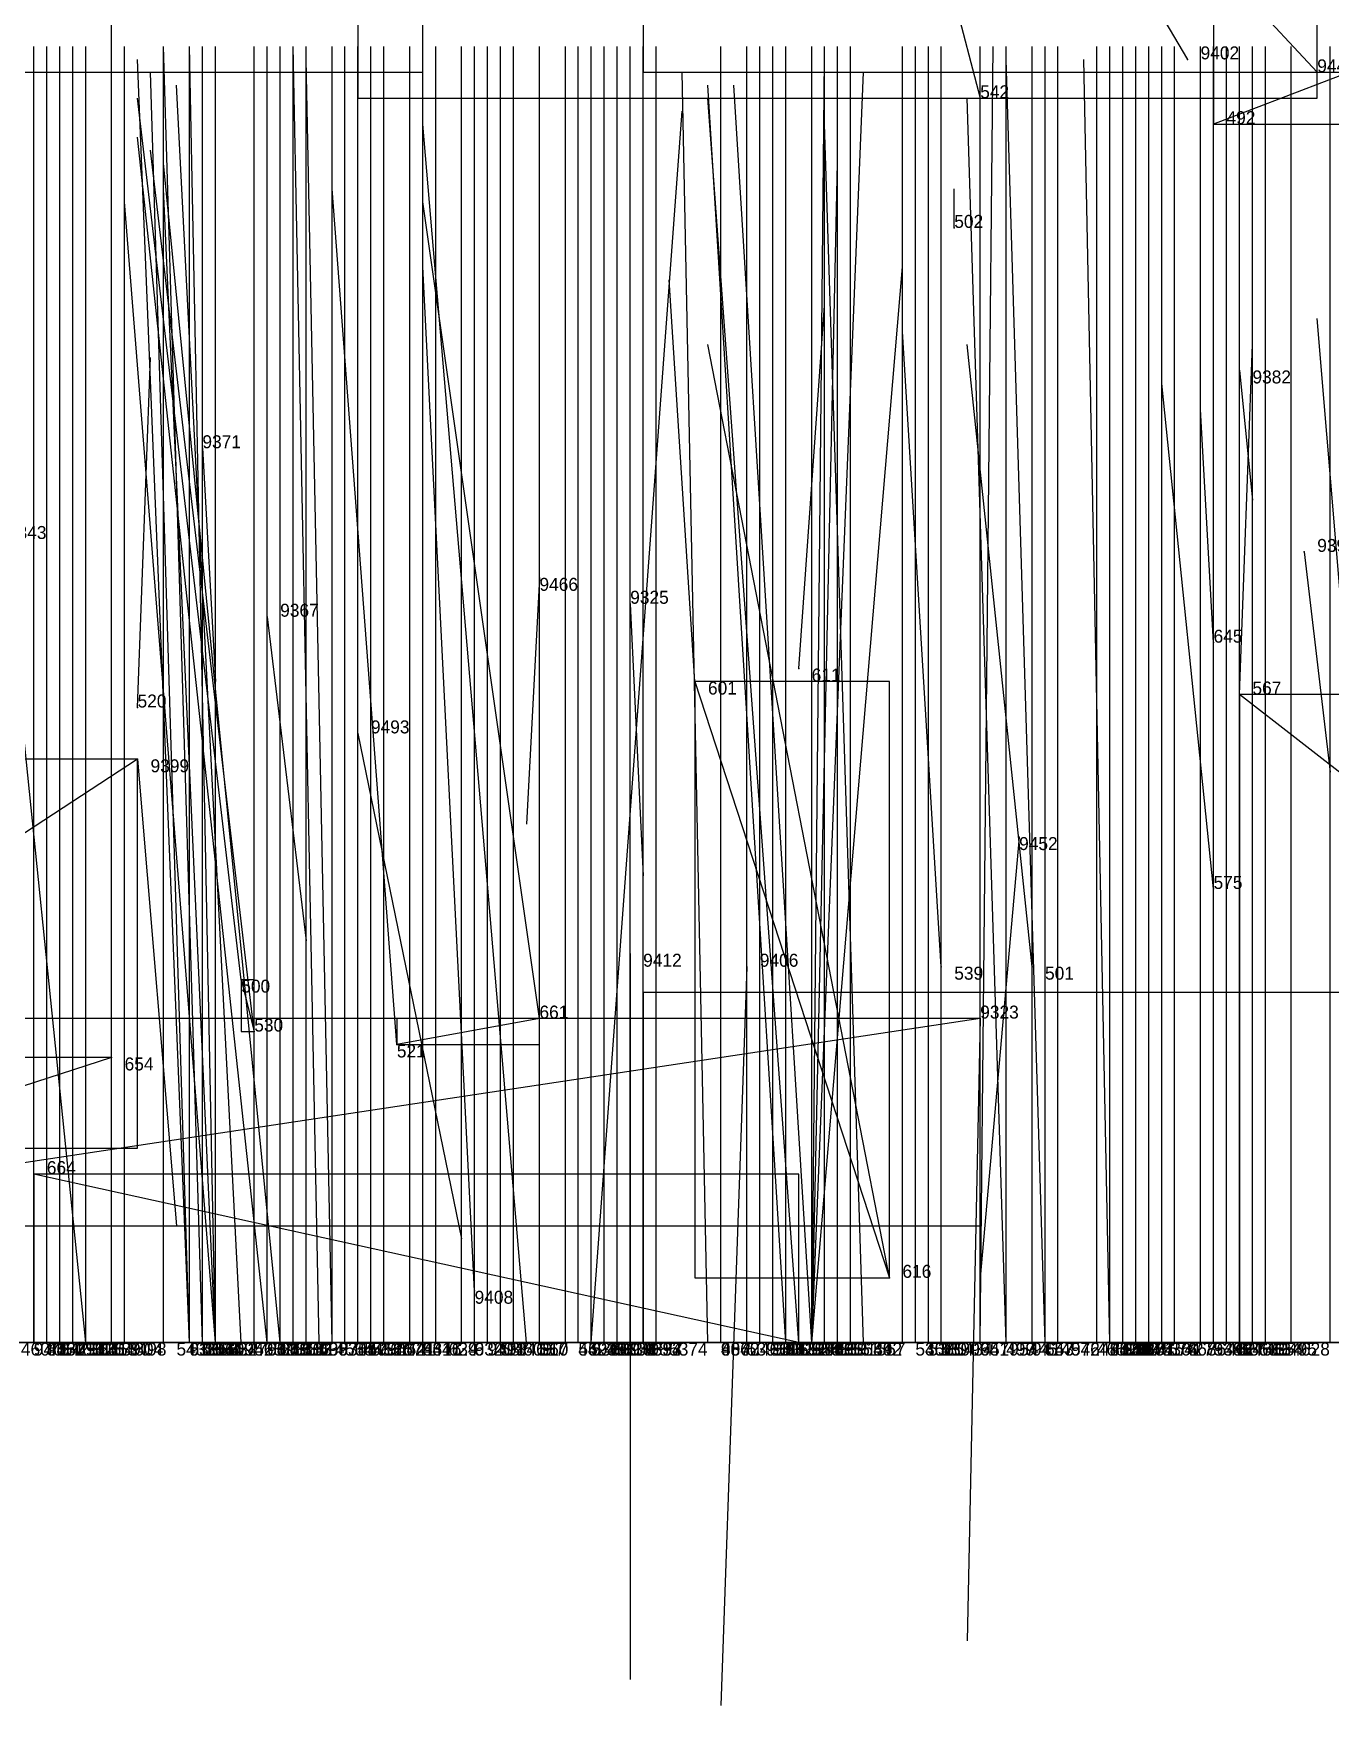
# Model space of a CAD drawing. Extents: x -0.07 to 1.1, y -0.07 to 1.1.
# Drawn here: x 0.595 to 0.695, y -0.028 to 0.101 of the extents above; entities that cross this region are included whole.
import ezdxf

# ---------------------------------------------------------------- set-up
doc = ezdxf.new("R2010")
doc.units = 0
for name, color, linetype in [('Clients', 3, 'CONTINUOUS'), ('Facilities', 3, 'CONTINUOUS'), ('Facilities_lines', 3, 'CONTINUOUS'), ('Min_max_boxes', 1, 'CONTINUOUS'), ('Normals', 1, 'CONTINUOUS'), ('Source_points', 5, 'CONTINUOUS'), ('Text', 3, 'CONTINUOUS')]:
    doc.layers.add(name, color=color, linetype=linetype)

msp = doc.modelspace()

# ---------------------------------------------------------------- linework, layer by layer
at = {"layer": 'Clients', "color": 5}
for p in [(0.684, 0.099, 1), (0.694, 0.098, 1), (0.668, 0.096), (0.686, 0.094), (0.688, 0.05), (0.612, 0.024), (0.623, 0.023), (0.595, 0.013), (0.661, 0.005), (0.595, 0, 0.875), (0.596, 0, 0.315), (0.596, 0, 0.67), (0.597, 0, 0.283), (0.597, 0, 0.55), (0.598, 0, 0.876), (0.599, 0, 0.691), (0.599, 0, 0.825), (0.601, 0, 0.704), (0.602, 0, 0.126), (0.602, 0, 0.456), (0.605, 0, 0.591), (0.607, 0, 0.517), (0.608, 0, 0.331), (0.608, 0, 0.512), (0.609, 0, 0.344), (0.612, 0, 0.162), (0.612, 0, 0.47), (0.612, 0, 0.84), (0.613, 0, 0.855), (0.614, 0, 0.122), (0.614, 0, 0.675), (0.615, 0, 0.6), (0.615, 0, 0.552), (0.616, 0, 0.123), (0.616, 0, 0.59), (0.616, 0, 0.706), (0.618, 0, 0.082), (0.618, 0, 0.716), (0.619, 0, 0.197), (0.62, 0, 0.265), (0.621, 0, 0.702), (0.622, 0, 0.101), (0.622, 0, 0.108), (0.622, 0, 0.344), (0.622, 0, 0.686), (0.624, 0, 0.404), (0.625, 0, 0.538), (0.625, 0, 0.844), (0.626, 0, 0.239), (0.626, 0, 0.248), (0.628, 0, 0.222), (0.629, 0, 0.851), (0.63, 0, 0.203), (0.63, 0, 0.822), (0.631, 0, 0.266), (0.632, 0, 0.489), (0.634, 0, 0.104), (0.636, 0, 0.348), (0.637, 0, 0.241), (0.637, 0, 0.593), (0.638, 0, 0.689), (0.639, 0, 0.263), (0.64, 0, 0.35), (0.64, 0, 0.798), (0.642, 0, 0.356), (0.642, 0, 0.414), (0.642, 0, 0.983), (0.643, 0, 0.549), (0.648, 0, 0.472), (0.648, 0, 0.814), (0.65, 0, 0.354), (0.65, 0, 0.652), (0.651, 0, 0.502), (0.651, 0, 0.782), (0.652, 0, 0.895), (0.653, 0, 0.343), (0.653, 0, 0.58), (0.655, 0, 0.068), (0.655, 0, 0.438), (0.656, 0, 0.612), (0.657, 0, 0.748), (0.658, 0, 0.23), (0.658, 0, 0.565), (0.662, 0, 0.689), (0.663, 0, 0.553), (0.664, 0, 0.429), (0.664, 0, 0.638), (0.665, 0, 0.692), (0.665, 0, 0.598), (0.668, 0, 0.13), (0.67, 0, 0.124), (0.67, 0, 0.613), (0.672, 0, 0.878), (0.673, 0, 0.191), (0.674, 0, 0.195), (0.674, 0, 0.85), (0.677, 0, 0.322), (0.677, 0, 0.583), (0.678, 0, 0.497), (0.678, 0, 0.749), (0.678, 0, 0.804), (0.679, 0, 0.212), (0.679, 0, 0.52), (0.679, 0, 0.81), (0.68, 0, 0.489), (0.681, 0, 0.852), (0.682, 0, 0.508), (0.683, 0, 0.144), (0.683, 0, 0.408), (0.683, 0, 0.608), (0.685, 0, 0.741), (0.685, 0, 0.821), (0.686, 0, 0.421), (0.686, 0, 0.679), (0.687, 0, 0.363), (0.688, 0, 0.357), (0.688, 0, 0.753), (0.689, 0, 0.274), (0.689, 0, 0.484), (0.69, 0, 0.863), (0.692, 0, 0.298), (0.695, 0, 0.811)]:
    msp.add_point(p, dxfattribs=at)
at = {"layer": 'Facilities', "color": 3}
for p in [(0.666, 0.086), (0.688, 0.075, 1), (0.608, 0.069, 1), (0.693, 0.061, 1), (0.634, 0.059, 1), (0.641, 0.057, 1), (0.613, 0.056, 1), (0.686, 0.054), (0.654, 0.052), (0.646, 0.051), (0.603, 0.049), (0.62, 0.047, 1), (0.603, 0.045, 1), (0.671, 0.039, 1), (0.686, 0.035), (0.641, 0.03, 1), (0.65, 0.029, 1), (0.665, 0.029), (0.672, 0.029), (0.611, 0.028), (0.634, 0.025), (0.668, 0.025, 1), (0.601, 0.022), (0.629, 0.004, 1), (0.597, 0, 0.903), (0.598, 0, 0.357), (0.599, 0, 0.973), (0.607, 0, 0.059), (0.607, 0, 0.925), (0.608, 0, 0.089), (0.609, 0), (0.609, 0, 0.081), (0.609, 0, 0.979), (0.611, 0, 0.045), (0.613, 0, 0.97), (0.614, 0, 0.005), (0.617, 0, 0.084), (0.628, 0, 0.91), (0.633, 0, 0.024), (0.637, 0, 0.647), (0.638, 0, 0.95), (0.641, 0, 0.861), (0.647, 0, 0.068), (0.653, 0, 0.071), (0.654, 0, 0.037), (0.655, 0, 0.987), (0.655, 0, 0.921), (0.655, 0, 0.938), (0.655, 0, 0.965), (0.658, 0, 0.127), (0.659, 0, 0.033), (0.668, 0, 0.922), (0.67, 0, 0.042), (0.673, 0, 0.089), (0.678, 0, 0.934)]:
    msp.add_point(p, dxfattribs=at)
at = {"layer": 'Facilities_lines', "color": 3}
for p, q in [((0.655, 0.146), (0.668, 0.096)), ((0.668, 0.126, 1), (0.684, 0.099, 1)), ((0.668, 0.126, 1), (0.694, 0.098, 1)), ((0.72, 0.107), (0.686, 0.094)), ((0.646, 0.051), (0.661, 0.005)), ((0.697, 0.043), (0.688, 0.05)), ((0.603, 0.045, 1), (0.557, 0.015, 1)), ((0.611, 0.028), (0.612, 0.024)), ((0.668, 0.025, 1), (0.562, 0.009, 1)), ((0.634, 0.025), (0.623, 0.023)), ((0.601, 0.022), (0.533, 0, 0.006)), ((0.654, 0, 0.037), (0.595, 0.013)), ((0.598, 0, 0.357), (0.485, 0, 0.337)), ((0.598, 0, 0.357), (0.49, 0, 0.359)), ((0.598, 0, 0.357), (0.491, 0, 0.355)), ((0.598, 0, 0.357), (0.498, 0, 0.307)), ((0.598, 0, 0.357), (0.5, 0, 0.318)), ((0.637, 0, 0.647), (0.504, 0, 0.703)), ((0.598, 0, 0.357), (0.508, 0, 0.346)), ((0.598, 0, 0.357), (0.516, 0, 0.37)), ((0.598, 0, 0.357), (0.518, 0, 0.375)), ((0.598, 0, 0.357), (0.518, 0, 0.34)), ((0.598, 0, 0.357), (0.522, 0, 0.336)), ((0.598, 0, 0.357), (0.531, 0, 0.335)), ((0.598, 0, 0.357), (0.539, 0, 0.386)), ((0.637, 0, 0.647), (0.54, 0, 0.601)), ((0.637, 0, 0.647), (0.545, 0, 0.558)), ((0.637, 0, 0.647), (0.547, 0, 0.694)), ((0.637, 0, 0.647), (0.547, 0, 0.658)), ((0.638, 0, 0.95), (0.547, 0, 0.986)), ((0.598, 0, 0.357), (0.553, 0, 0.511)), ((0.637, 0, 0.647), (0.553, 0, 0.561)), ((0.637, 0, 0.647), (0.553, 0, 0.618)), ((0.637, 0, 0.647), (0.553, 0, 0.682)), ((0.637, 0, 0.647), (0.554, 0, 0.651)), ((0.598, 0, 0.357), (0.555, 0, 0.417)), ((0.598, 0, 0.357), (0.555, 0, 0.397)), ((0.637, 0, 0.647), (0.555, 0, 0.532)), ((0.637, 0, 0.647), (0.558, 0, 0.602)), ((0.598, 0, 0.357), (0.56, 0, 0.281)), ((0.598, 0, 0.357), (0.561, 0, 0.289)), ((0.598, 0, 0.357), (0.561, 0, 0.395)), ((0.598, 0, 0.357), (0.562, 0, 0.318)), ((0.598, 0, 0.357), (0.563, 0, 0.303)), ((0.637, 0, 0.647), (0.564, 0, 0.579)), ((0.598, 0, 0.357), (0.565, 0, 0.347)), ((0.598, 0, 0.357), (0.566, 0, 0.428)), ((0.598, 0, 0.357), (0.567, 0, 0.246)), ((0.637, 0, 0.647), (0.567, 0, 0.727)), ((0.598, 0, 0.357), (0.568, 0, 0.468)), ((0.637, 0, 0.647), (0.568, 0, 0.647)), ((0.598, 0, 0.357), (0.569, 0, 0.466)), ((0.598, 0, 0.357), (0.569, 0, 0.352)), ((0.641, 0, 0.861), (0.57, 0, 0.771)), ((0.598, 0, 0.357), (0.572, 0, 0.509)), ((0.637, 0, 0.647), (0.572, 0, 0.585)), ((0.637, 0, 0.647), (0.578, 0, 0.611)), ((0.637, 0, 0.647), (0.579, 0, 0.727)), ((0.637, 0, 0.647), (0.58, 0, 0.646)), ((0.637, 0, 0.647), (0.585, 0, 0.535)), ((0.598, 0, 0.357), (0.586, 0, 0.293)), ((0.637, 0, 0.647), (0.586, 0, 0.599)), ((0.641, 0, 0.861), (0.587, 0, 0.758)), ((0.641, 0, 0.861), (0.59, 0, 0.89)), ((0.598, 0, 0.357), (0.591, 0, 0.387)), ((0.598, 0, 0.357), (0.591, 0, 0.477)), ((0.598, 0, 0.357), (0.592, 0, 0.486)), ((0.641, 0, 0.861), (0.592, 0, 0.878)), ((0.598, 0, 0.357), (0.593, 0, 0.261)), ((0.641, 0, 0.861), (0.595, 0, 0.875)), ((0.598, 0, 0.357), (0.596, 0, 0.315)), ((0.637, 0, 0.647), (0.596, 0, 0.67)), ((0.598, 0, 0.357), (0.597, 0, 0.283)), ((0.637, 0, 0.647), (0.597, 0, 0.55)), ((0.598, 0, 0.357), (0.626, 0, 0.248)), ((0.598, 0, 0.357), (0.636, 0, 0.348)), ((0.598, 0, 0.357), (0.642, 0, 0.356)), ((0.598, 0, 0.357), (0.664, 0, 0.429)), ((0.598, 0, 0.357), (0.696, 0, 0.442)), ((0.598, 0, 0.357), (0.62, 0, 0.265)), ((0.598, 0, 0.357), (0.64, 0, 0.35)), ((0.598, 0, 0.357), (0.602, 0, 0.456)), ((0.598, 0, 0.357), (0.631, 0, 0.266)), ((0.598, 0, 0.357), (0.65, 0, 0.354)), ((0.598, 0, 0.357), (0.688, 0, 0.357)), ((0.598, 0, 0.357), (0.738, 0, 0.361)), ((0.598, 0, 0.357), (0.609, 0, 0.344)), ((0.598, 0, 0.357), (0.622, 0, 0.344)), ((0.598, 0, 0.357), (0.608, 0, 0.331)), ((0.598, 0, 0.357), (0.686, 0, 0.421)), ((0.598, 0, 0.357), (0.692, 0, 0.298)), ((0.598, 0, 0.357), (0.653, 0, 0.343)), ((0.598, 0, 0.357), (0.698, 0, 0.346)), ((0.598, 0, 0.357), (0.639, 0, 0.263)), ((0.598, 0, 0.357), (0.71, 0, 0.379)), ((0.598, 0, 0.357), (0.612, 0, 0.47)), ((0.598, 0, 0.357), (0.733, 0, 0.362)), ((0.598, 0, 0.357), (0.624, 0, 0.404)), ((0.598, 0, 0.357), (0.648, 0, 0.472)), ((0.598, 0, 0.357), (0.715, 0, 0.316)), ((0.598, 0, 0.357), (0.642, 0, 0.414)), ((0.598, 0, 0.357), (0.655, 0, 0.438)), ((0.598, 0, 0.357), (0.677, 0, 0.322)), ((0.598, 0, 0.357), (0.687, 0, 0.363)), ((0.598, 0, 0.357), (0.712, 0, 0.351)), ((0.598, 0, 0.357), (0.689, 0, 0.274)), ((0.598, 0, 0.357), (0.711, 0, 0.408)), ((0.598, 0, 0.357), (0.683, 0, 0.408)), ((0.598, 0, 0.357), (0.727, 0, 0.394)), ((0.598, 0, 0.357), (0.704, 0, 0.307)), ((0.641, 0, 0.861), (0.598, 0, 0.876)), ((0.637, 0, 0.647), (0.599, 0, 0.691)), ((0.641, 0, 0.861), (0.599, 0, 0.825)), ((0.637, 0, 0.647), (0.601, 0, 0.704)), ((0.658, 0, 0.127), (0.602, 0, 0.126)), ((0.637, 0, 0.647), (0.605, 0, 0.591)), ((0.637, 0, 0.647), (0.607, 0, 0.517)), ((0.637, 0, 0.647), (0.608, 0, 0.512)), ((0.658, 0, 0.127), (0.612, 0, 0.162)), ((0.641, 0, 0.861), (0.612, 0, 0.84)), ((0.641, 0, 0.861), (0.613, 0, 0.855)), ((0.658, 0, 0.127), (0.614, 0, 0.122)), ((0.637, 0, 0.647), (0.614, 0, 0.675)), ((0.637, 0, 0.647), (0.615, 0, 0.6)), ((0.637, 0, 0.647), (0.615, 0, 0.552)), ((0.658, 0, 0.127), (0.616, 0, 0.123)), ((0.637, 0, 0.647), (0.616, 0, 0.59)), ((0.637, 0, 0.647), (0.616, 0, 0.706)), ((0.617, 0, 0.084), (0.618, 0, 0.082)), ((0.637, 0, 0.647), (0.618, 0, 0.716)), ((0.658, 0, 0.127), (0.619, 0, 0.197)), ((0.637, 0, 0.647), (0.621, 0, 0.702)), ((0.658, 0, 0.127), (0.622, 0, 0.101)), ((0.658, 0, 0.127), (0.622, 0, 0.108)), ((0.637, 0, 0.647), (0.622, 0, 0.686)), ((0.637, 0, 0.647), (0.625, 0, 0.538)), ((0.641, 0, 0.861), (0.625, 0, 0.844)), ((0.658, 0, 0.127), (0.626, 0, 0.239)), ((0.658, 0, 0.127), (0.628, 0, 0.222)), ((0.641, 0, 0.861), (0.629, 0, 0.851)), ((0.658, 0, 0.127), (0.63, 0, 0.203)), ((0.641, 0, 0.861), (0.63, 0, 0.822)), ((0.637, 0, 0.647), (0.632, 0, 0.489)), ((0.658, 0, 0.127), (0.634, 0, 0.104)), ((0.658, 0, 0.127), (0.637, 0, 0.241)), ((0.637, 0, 0.647), (0.651, 0, 0.502)), ((0.637, 0, 0.647), (0.678, 0, 0.497)), ((0.637, 0, 0.647), (0.734, 0, 0.637)), ((0.637, 0, 0.647), (0.662, 0, 0.689)), ((0.637, 0, 0.647), (0.656, 0, 0.612)), ((0.637, 0, 0.647), (0.643, 0, 0.549)), ((0.637, 0, 0.647), (0.732, 0, 0.629)), ((0.637, 0, 0.647), (0.71, 0, 0.694)), ((0.637, 0, 0.647), (0.637, 0, 0.593)), ((0.637, 0, 0.647), (0.664, 0, 0.638)), ((0.637, 0, 0.647), (0.685, 0, 0.741)), ((0.637, 0, 0.647), (0.707, 0, 0.586)), ((0.637, 0, 0.647), (0.657, 0, 0.748)), ((0.637, 0, 0.647), (0.707, 0, 0.664)), ((0.637, 0, 0.647), (0.731, 0, 0.65)), ((0.637, 0, 0.647), (0.65, 0, 0.652)), ((0.637, 0, 0.647), (0.678, 0, 0.749)), ((0.637, 0, 0.647), (0.702, 0, 0.64)), ((0.637, 0, 0.647), (0.665, 0, 0.692)), ((0.637, 0, 0.647), (0.679, 0, 0.52)), ((0.637, 0, 0.647), (0.663, 0, 0.553)), ((0.637, 0, 0.647), (0.638, 0, 0.689)), ((0.637, 0, 0.647), (0.709, 0, 0.682)), ((0.637, 0, 0.647), (0.653, 0, 0.58)), ((0.637, 0, 0.647), (0.68, 0, 0.489)), ((0.637, 0, 0.647), (0.682, 0, 0.508)), ((0.637, 0, 0.647), (0.698, 0, 0.518)), ((0.637, 0, 0.647), (0.677, 0, 0.583)), ((0.637, 0, 0.647), (0.683, 0, 0.608)), ((0.637, 0, 0.647), (0.743, 0, 0.625)), ((0.637, 0, 0.647), (0.665, 0, 0.598)), ((0.637, 0, 0.647), (0.738, 0, 0.648)), ((0.637, 0, 0.647), (0.715, 0, 0.591)), ((0.637, 0, 0.647), (0.712, 0, 0.611)), ((0.637, 0, 0.647), (0.658, 0, 0.565)), ((0.637, 0, 0.647), (0.686, 0, 0.679)), ((0.637, 0, 0.647), (0.697, 0, 0.617)), ((0.637, 0, 0.647), (0.67, 0, 0.613)), ((0.637, 0, 0.647), (0.766, 0, 0.648)), ((0.641, 0, 0.861), (0.64, 0, 0.798)), ((0.641, 0, 0.861), (0.688, 0, 0.753)), ((0.641, 0, 0.861), (0.652, 0, 0.895)), ((0.641, 0, 0.861), (0.648, 0, 0.814)), ((0.641, 0, 0.861), (0.672, 0, 0.878)), ((0.641, 0, 0.861), (0.651, 0, 0.782)), ((0.641, 0, 0.861), (0.679, 0, 0.81)), ((0.641, 0, 0.861), (0.678, 0, 0.804)), ((0.641, 0, 0.861), (0.681, 0, 0.852)), ((0.641, 0, 0.861), (0.674, 0, 0.85)), ((0.641, 0, 0.861), (0.695, 0, 0.811)), ((0.641, 0, 0.861), (0.69, 0, 0.863)), ((0.641, 0, 0.861), (0.698, 0, 0.854)), ((0.641, 0, 0.861), (0.685, 0, 0.821)), ((0.734, 0, 0.986), (0.642, 0, 0.983)), ((0.653, 0, 0.071), (0.655, 0, 0.068)), ((0.658, 0, 0.127), (0.679, 0, 0.212)), ((0.658, 0, 0.127), (0.67, 0, 0.124)), ((0.658, 0, 0.127), (0.674, 0, 0.195)), ((0.658, 0, 0.127), (0.658, 0, 0.23)), ((0.658, 0, 0.127), (0.673, 0, 0.191)), ((0.658, 0, 0.127), (0.668, 0, 0.13)), ((0.658, 0, 0.127), (0.683, 0, 0.144)), ((0.658, 0, 0.127), (0.704, 0, 0.255)), ((0.658, 0, 0.127), (0.696, 0, 0.267)), ((0.875, 0, 0.481), (0.689, 0, 0.484))]:
    msp.add_line(p, q, dxfattribs=at)
at = {"layer": 'Min_max_boxes', "color": 1}
for p, q in [((0.62, 0.272), (0.62, 0.096)), ((0.62, 0.272), (0.62, 0.096)), ((0.694, 0.096), (0.694, 0.272)), ((0.694, 0.096), (0.694, 0.272)), ((0.686, 0.258), (0.686, 0.094)), ((0.686, 0.258), (0.686, 0.094)), ((0.642, 0.247, 1), (0.642, 0.098, 1)), ((0.642, 0.247, 1), (0.642, 0.098, 1)), ((0.625, 0.098), (0.625, 0.192)), ((0.625, 0.098), (0.625, 0.192)), ((0.545, 0.098), (0.625, 0.098)), ((0.545, 0.098), (0.625, 0.098)), ((0.625, 0.098), (0.625, 0.098)), ((0.642, 0.098, 1), (0.719, 0.098, 1)), ((0.642, 0.098, 1), (0.719, 0.098, 1)), ((0.642, 0.098, 1), (0.642, 0.098, 1)), ((0.62, 0.096), (0.694, 0.096)), ((0.62, 0.096), (0.694, 0.096)), ((0.62, 0.096), (0.62, 0.096)), ((0.694, 0.096), (0.694, 0.096)), ((0.686, 0.094), (0.77, 0.094)), ((0.686, 0.094), (0.77, 0.094)), ((0.686, 0.094), (0.686, 0.094)), ((0.661, 0.051), (0.646, 0.051)), ((0.646, 0.051), (0.646, 0.005)), ((0.661, 0.051), (0.646, 0.051)), ((0.646, 0.051), (0.646, 0.005)), ((0.646, 0.051), (0.646, 0.051)), ((0.661, 0.005), (0.661, 0.051)), ((0.661, 0.005), (0.661, 0.051)), ((0.661, 0.051), (0.661, 0.051)), ((0.759, 0.05), (0.688, 0.05)), ((0.688, 0.05), (0.688, 0)), ((0.759, 0.05, 0.003), (0.688, 0.05, 0.003)), ((0.688, 0.05, 0.003), (0.688, 0, 0.003)), ((0.688, 0.05), (0.688, 0.05, 0.003)), ((0.603, 0.045, 1), (0.557, 0.045, 1)), ((0.603, 0.045, 1), (0.557, 0.045, 1)), ((0.603, 0.015, 1), (0.603, 0.045, 1)), ((0.603, 0.015, 1), (0.603, 0.045, 1)), ((0.603, 0.045, 1), (0.603, 0.045, 1)), ((0.612, 0.028), (0.611, 0.028)), ((0.611, 0.028), (0.611, 0.024)), ((0.612, 0.028), (0.611, 0.028)), ((0.611, 0.028), (0.611, 0.024)), ((0.611, 0.028), (0.611, 0.028)), ((0.612, 0.024), (0.612, 0.028)), ((0.612, 0.024), (0.612, 0.028)), ((0.612, 0.028), (0.612, 0.028)), ((0.844, 0.027, 0.968), (0.642, 0.027, 0.968)), ((0.642, 0.027, 0.968), (0.642, 0, 0.968)), ((0.844, 0.027, 1), (0.642, 0.027, 1)), ((0.642, 0.027, 1), (0.642, 0, 1)), ((0.642, 0.027, 0.968), (0.642, 0.027, 1)), ((0.668, 0.025, 1), (0.562, 0.025, 1)), ((0.668, 0.025, 1), (0.562, 0.025, 1)), ((0.634, 0.025), (0.623, 0.025)), ((0.623, 0.025), (0.623, 0.023)), ((0.634, 0.025), (0.623, 0.025)), ((0.623, 0.025), (0.623, 0.023)), ((0.623, 0.025), (0.623, 0.025)), ((0.634, 0.023), (0.634, 0.025)), ((0.634, 0.023), (0.634, 0.025)), ((0.634, 0.025), (0.634, 0.025)), ((0.668, 0.009, 1), (0.668, 0.025, 1)), ((0.668, 0.009, 1), (0.668, 0.025, 1)), ((0.668, 0.025, 1), (0.668, 0.025, 1)), ((0.611, 0.024), (0.612, 0.024)), ((0.611, 0.024), (0.612, 0.024)), ((0.611, 0.024), (0.611, 0.024)), ((0.612, 0.024), (0.612, 0.024)), ((0.601, 0.022), (0.533, 0.022)), ((0.601, 0.022, 0.006), (0.533, 0.022, 0.006)), ((0.601, 0), (0.601, 0.022)), ((0.601, 0, 0.006), (0.601, 0.022, 0.006)), ((0.601, 0.022), (0.601, 0.022, 0.006)), ((0.623, 0.023), (0.634, 0.023)), ((0.623, 0.023), (0.634, 0.023)), ((0.623, 0.023), (0.623, 0.023)), ((0.634, 0.023), (0.634, 0.023)), ((0.557, 0.015, 1), (0.603, 0.015, 1)), ((0.557, 0.015, 1), (0.603, 0.015, 1)), ((0.603, 0.015, 1), (0.603, 0.015, 1)), ((0.654, 0.013), (0.595, 0.013)), ((0.595, 0.013), (0.595, 0)), ((0.654, 0.013, 0.037), (0.595, 0.013, 0.037)), ((0.595, 0.013, 0.037), (0.595, 0, 0.037)), ((0.595, 0.013), (0.595, 0.013, 0.037)), ((0.654, 0), (0.654, 0.013)), ((0.654, 0, 0.037), (0.654, 0.013, 0.037)), ((0.654, 0.013), (0.654, 0.013, 0.037)), ((0.562, 0.009, 1), (0.668, 0.009, 1)), ((0.562, 0.009, 1), (0.668, 0.009, 1)), ((0.668, 0.009, 1), (0.668, 0.009, 1)), ((0.646, 0.005), (0.661, 0.005)), ((0.646, 0.005), (0.661, 0.005)), ((0.646, 0.005), (0.646, 0.005)), ((0.661, 0.005), (0.661, 0.005)), ((0.485, 0, 0.246), (0.738, 0, 0.246)), ((0.738, 0, 0.246), (0.485, 0, 0.246)), ((0.485, 0, 0.511), (0.738, 0, 0.511)), ((0.738, 0, 0.511), (0.485, 0, 0.511)), ((0.504, 0, 0.489), (0.766, 0, 0.489)), ((0.766, 0, 0.489), (0.504, 0, 0.489)), ((0.504, 0, 0.749), (0.766, 0, 0.749)), ((0.766, 0, 0.749), (0.504, 0, 0.749)), ((0.533, 0), (0.601, 0)), ((0.533, 0, 0.006), (0.601, 0, 0.006)), ((0.547, 0, 0.95), (0.638, 0, 0.95)), ((0.638, 0, 0.95), (0.547, 0, 0.95)), ((0.547, 0, 0.986), (0.638, 0, 0.986)), ((0.638, 0, 0.986), (0.547, 0, 0.986)), ((0.57, 0, 0.753), (0.698, 0, 0.753)), ((0.698, 0, 0.753), (0.57, 0, 0.753)), ((0.57, 0, 0.895), (0.698, 0, 0.895)), ((0.698, 0, 0.895), (0.57, 0, 0.895)), ((0.595, 0), (0.654, 0)), ((0.595, 0, 0.037), (0.654, 0, 0.037)), ((0.595, 0), (0.595, 0, 0.037)), ((0.601, 0), (0.601, 0, 0.006)), ((0.602, 0, 0.101), (0.704, 0, 0.101)), ((0.704, 0, 0.101), (0.602, 0, 0.101)), ((0.602, 0, 0.101), (0.602, 0, 0.101)), ((0.602, 0, 0.267), (0.704, 0, 0.267)), ((0.704, 0, 0.267), (0.602, 0, 0.267)), ((0.602, 0, 0.267), (0.602, 0, 0.267)), ((0.602, 0, 0.101), (0.602, 0, 0.267)), ((0.602, 0, 0.101), (0.602, 0, 0.267)), ((0.617, 0, 0.082), (0.618, 0, 0.082)), ((0.618, 0, 0.082), (0.617, 0, 0.082)), ((0.617, 0, 0.082), (0.617, 0, 0.082)), ((0.617, 0, 0.084), (0.618, 0, 0.084)), ((0.618, 0, 0.084), (0.617, 0, 0.084)), ((0.617, 0, 0.084), (0.617, 0, 0.084)), ((0.617, 0, 0.082), (0.617, 0, 0.084)), ((0.617, 0, 0.082), (0.617, 0, 0.084)), ((0.618, 0, 0.082), (0.618, 0, 0.082)), ((0.618, 0, 0.084), (0.618, 0, 0.084)), ((0.618, 0, 0.082), (0.618, 0, 0.084)), ((0.618, 0, 0.082), (0.618, 0, 0.084)), ((0.638, 0, 0.95), (0.638, 0, 0.95)), ((0.638, 0, 0.986), (0.638, 0, 0.986)), ((0.638, 0, 0.95), (0.638, 0, 0.986)), ((0.638, 0, 0.95), (0.638, 0, 0.986)), ((0.642, 0, 0.968), (0.844, 0, 0.968)), ((0.642, 0, 1), (0.844, 0, 1)), ((0.642, 0, 0.968), (0.642, 0, 1)), ((0.653, 0, 0.068), (0.655, 0, 0.068)), ((0.655, 0, 0.068), (0.653, 0, 0.068)), ((0.653, 0, 0.068), (0.653, 0, 0.068)), ((0.653, 0, 0.071), (0.655, 0, 0.071)), ((0.655, 0, 0.071), (0.653, 0, 0.071)), ((0.653, 0, 0.071), (0.653, 0, 0.071)), ((0.653, 0, 0.068), (0.653, 0, 0.071)), ((0.653, 0, 0.068), (0.653, 0, 0.071)), ((0.654, 0), (0.654, 0, 0.037)), ((0.655, 0, 0.068), (0.655, 0, 0.068)), ((0.655, 0, 0.071), (0.655, 0, 0.071)), ((0.655, 0, 0.068), (0.655, 0, 0.071)), ((0.655, 0, 0.068), (0.655, 0, 0.071)), ((0.688, 0), (0.759, 0)), ((0.688, 0, 0.003), (0.759, 0, 0.003)), ((0.688, 0), (0.688, 0, 0.003)), ((0.689, 0, 0.469), (0.895, 0, 0.469)), ((0.895, 0, 0.469), (0.689, 0, 0.469)), ((0.689, 0, 0.469), (0.689, 0, 0.469)), ((0.689, 0, 0.521), (0.895, 0, 0.521)), ((0.895, 0, 0.521), (0.689, 0, 0.521)), ((0.689, 0, 0.521), (0.689, 0, 0.521)), ((0.689, 0, 0.469), (0.689, 0, 0.521)), ((0.689, 0, 0.469), (0.689, 0, 0.521))]:
    msp.add_line(p, q, dxfattribs=at)
at = {"layer": 'Normals', "color": 1}
for p, q in [((0.601, 0.022), (0.601, 0.103, 0.058)), ((0.595, 0, 0.875), (0.595, 0.1, 0.875)), ((0.596, 0, 0.315), (0.596, 0.1, 0.315)), ((0.596, 0, 0.67), (0.596, 0.1, 0.67)), ((0.597, 0, 0.283), (0.597, 0.1, 0.283)), ((0.597, 0, 0.55), (0.597, 0.1, 0.55)), ((0.597, 0, 0.903), (0.597, 0.1, 0.903)), ((0.598, 0, 0.357), (0.598, 0.1, 0.357)), ((0.598, 0, 0.876), (0.598, 0.1, 0.876)), ((0.599, 0, 0.691), (0.599, 0.1, 0.691)), ((0.599, 0, 0.825), (0.599, 0.1, 0.825)), ((0.601, 0, 0.704), (0.601, 0.1, 0.704)), ((0.602, 0, 0.126), (0.602, 0.1, 0.126)), ((0.602, 0, 0.456), (0.602, 0.1, 0.456)), ((0.608, 0, 0.089), (0.605, 0.1, 0.097)), ((0.605, 0, 0.591), (0.605, 0.1, 0.591)), ((0.609, 0, 0.081), (0.607, 0.1, 0.089)), ((0.607, 0, 0.517), (0.607, 0.1, 0.517)), ((0.608, 0, 0.331), (0.608, 0.1, 0.331)), ((0.608, 0, 0.512), (0.608, 0.1, 0.512)), ((0.609, 0, 0.344), (0.609, 0.1, 0.344)), ((0.612, 0, 0.162), (0.612, 0.1, 0.162)), ((0.612, 0, 0.47), (0.612, 0.1, 0.47)), ((0.612, 0, 0.84), (0.612, 0.1, 0.84)), ((0.613, 0, 0.855), (0.613, 0.1, 0.855)), ((0.614, 0, 0.122), (0.614, 0.1, 0.122)), ((0.614, 0, 0.675), (0.614, 0.1, 0.675)), ((0.617, 0, 0.084), (0.615, 0.1, 0.093)), ((0.615, 0, 0.6), (0.615, 0.1, 0.6)), ((0.615, 0, 0.552), (0.615, 0.1, 0.552)), ((0.616, 0, 0.123), (0.616, 0.1, 0.123)), ((0.616, 0, 0.59), (0.616, 0.1, 0.59)), ((0.616, 0, 0.706), (0.616, 0.1, 0.706)), ((0.618, 0, 0.716), (0.618, 0.1, 0.716)), ((0.619, 0, 0.197), (0.619, 0.1, 0.197)), ((0.62, 0, 0.265), (0.62, 0.1, 0.265)), ((0.621, 0, 0.702), (0.621, 0.1, 0.702)), ((0.622, 0, 0.101), (0.622, 0.1, 0.101)), ((0.622, 0, 0.108), (0.622, 0.1, 0.108)), ((0.622, 0, 0.344), (0.622, 0.1, 0.344)), ((0.622, 0, 0.686), (0.622, 0.1, 0.686)), ((0.624, 0, 0.404), (0.624, 0.1, 0.404)), ((0.625, 0, 0.538), (0.625, 0.1, 0.538)), ((0.625, 0, 0.844), (0.625, 0.1, 0.844)), ((0.626, 0, 0.248), (0.626, 0.1, 0.248)), ((0.626, 0, 0.239), (0.626, 0.1, 0.239)), ((0.628, 0, 0.222), (0.628, 0.1, 0.222)), ((0.628, 0, 0.91), (0.628, 0.1, 0.901)), ((0.629, 0, 0.851), (0.629, 0.1, 0.851)), ((0.63, 0, 0.203), (0.63, 0.1, 0.203)), ((0.63, 0, 0.822), (0.63, 0.1, 0.822)), ((0.631, 0, 0.266), (0.631, 0.1, 0.266)), ((0.632, 0, 0.489), (0.632, 0.1, 0.489)), ((0.634, 0, 0.104), (0.634, 0.1, 0.104)), ((0.636, 0, 0.348), (0.636, 0.1, 0.348)), ((0.637, 0, 0.241), (0.637, 0.1, 0.241)), ((0.637, 0, 0.593), (0.637, 0.1, 0.593)), ((0.637, 0, 0.647), (0.637, 0.1, 0.647)), ((0.638, 0, 0.689), (0.638, 0.1, 0.689)), ((0.639, 0, 0.263), (0.639, 0.1, 0.263)), ((0.64, 0, 0.35), (0.64, 0.1, 0.35)), ((0.64, 0, 0.798), (0.64, 0.1, 0.798)), ((0.641, 0, 0.861), (0.641, 0.1, 0.861)), ((0.642, 0, 0.356), (0.642, 0.1, 0.356)), ((0.642, 0, 0.414), (0.642, 0.1, 0.414)), ((0.643, 0, 0.549), (0.643, 0.1, 0.549)), ((0.648, 0, 0.472), (0.648, 0.1, 0.472)), ((0.648, 0, 0.814), (0.648, 0.1, 0.814)), ((0.65, 0, 0.354), (0.65, 0.1, 0.354)), ((0.65, 0, 0.652), (0.65, 0.1, 0.652)), ((0.651, 0, 0.502), (0.651, 0.1, 0.502)), ((0.651, 0, 0.782), (0.651, 0.1, 0.782)), ((0.652, 0, 0.895), (0.652, 0.1, 0.895)), ((0.653, 0, 0.343), (0.653, 0.1, 0.343)), ((0.653, 0, 0.58), (0.653, 0.1, 0.58)), ((0.655, 0, 0.438), (0.655, 0.1, 0.438)), ((0.656, 0, 0.612), (0.656, 0.1, 0.612)), ((0.657, 0, 0.748), (0.657, 0.1, 0.748)), ((0.658, 0, 0.127), (0.658, 0.1, 0.127)), ((0.658, 0, 0.23), (0.658, 0.1, 0.23)), ((0.658, 0, 0.565), (0.658, 0.1, 0.565)), ((0.662, 0, 0.689), (0.662, 0.1, 0.689)), ((0.663, 0, 0.553), (0.663, 0.1, 0.553)), ((0.664, 0, 0.429), (0.664, 0.1, 0.429)), ((0.664, 0, 0.638), (0.664, 0.1, 0.638)), ((0.665, 0, 0.692), (0.665, 0.1, 0.692)), ((0.665, 0, 0.598), (0.665, 0.1, 0.598)), ((0.668, 0, 0.13), (0.668, 0.1, 0.13)), ((0.668, 0, 0.922), (0.669, 0.1, 0.914)), ((0.67, 0, 0.124), (0.67, 0.1, 0.124)), ((0.67, 0, 0.613), (0.67, 0.1, 0.613)), ((0.672, 0, 0.878), (0.672, 0.1, 0.878)), ((0.673, 0, 0.191), (0.673, 0.1, 0.191)), ((0.674, 0, 0.195), (0.674, 0.1, 0.195)), ((0.674, 0, 0.85), (0.674, 0.1, 0.85)), ((0.677, 0, 0.322), (0.677, 0.1, 0.322)), ((0.677, 0, 0.583), (0.677, 0.1, 0.583)), ((0.678, 0, 0.497), (0.678, 0.1, 0.497)), ((0.678, 0, 0.749), (0.678, 0.1, 0.749)), ((0.678, 0, 0.804), (0.678, 0.1, 0.804)), ((0.679, 0, 0.212), (0.679, 0.1, 0.212)), ((0.679, 0, 0.52), (0.679, 0.1, 0.52)), ((0.679, 0, 0.81), (0.679, 0.1, 0.81)), ((0.68, 0, 0.489), (0.68, 0.1, 0.489)), ((0.681, 0, 0.852), (0.681, 0.1, 0.852)), ((0.682, 0, 0.508), (0.682, 0.1, 0.508)), ((0.683, 0, 0.144), (0.683, 0.1, 0.144)), ((0.683, 0, 0.408), (0.683, 0.1, 0.408)), ((0.683, 0, 0.608), (0.683, 0.1, 0.608)), ((0.685, 0, 0.741), (0.685, 0.1, 0.741)), ((0.685, 0, 0.821), (0.685, 0.1, 0.821)), ((0.686, 0, 0.421), (0.686, 0.1, 0.421)), ((0.686, 0, 0.679), (0.686, 0.1, 0.679)), ((0.687, 0, 0.363), (0.687, 0.1, 0.363)), ((0.688, 0, 0.357), (0.688, 0.1, 0.357)), ((0.688, 0, 0.753), (0.688, 0.1, 0.753)), ((0.689, 0, 0.484), (0.689, 0.1, 0.484)), ((0.689, 0, 0.274), (0.689, 0.1, 0.274)), ((0.69, 0, 0.863), (0.69, 0.1, 0.863)), ((0.692, 0, 0.298), (0.692, 0.1, 0.298)), ((0.695, 0, 0.811), (0.695, 0.1, 0.811)), ((0.595, 0.013), (0.595, 0.099, 0.051)), ((0.607, 0, 0.925), (0.603, 0.099, 0.909)), ((0.618, 0, 0.082), (0.616, 0.099, 0.091)), ((0.655, 0, 0.921), (0.656, 0.099, 0.908)), ((0.673, 0, 0.089), (0.67, 0.099, 0.101)), ((0.678, 0, 0.934), (0.676, 0.099, 0.92)), ((0.684, 0.099, 1), (0.684, 0.099, 1.1)), ((0.607, 0, 0.059), (0.604, 0.098, 0.076)), ((0.611, 0, 0.045), (0.606, 0.097, 0.068)), ((0.647, 0, 0.068), (0.645, 0.098, 0.086)), ((0.653, 0, 0.071), (0.647, 0.097, 0.093)), ((0.655, 0, 0.068), (0.649, 0.097, 0.089)), ((0.655, 0, 0.938), (0.659, 0.098, 0.918)), ((0.694, 0.098, 1), (0.694, 0.098, 1.1)), ((0.611, 0.028), (0.603, 0.096, 0.073)), ((0.654, 0, 0.037), (0.647, 0.096, 0.065)), ((0.67, 0, 0.042), (0.667, 0.096, 0.071)), ((0.668, 0.096), (0.668, 0.096, 0.1)), ((0.638, 0, 0.95), (0.645, 0.095, 0.918)), ((0.613, 0, 0.97), (0.603, 0.093, 0.934)), ((0.633, 0, 0.024), (0.625, 0.094, 0.057)), ((0.659, 0, 0.033), (0.656, 0.094, 0.067)), ((0.686, 0.094), (0.686, 0.094, 0.1)), ((0.612, 0.024), (0.604, 0.092, 0.073)), ((0.614, 0, 0.005), (0.605, 0.091, 0.046)), ((0.655, 0, 0.965), (0.657, 0.091, 0.923)), ((0.599, 0, 0.973), (0.59, 0.088, 0.926)), ((0.609, 0, 0.979), (0.602, 0.088, 0.931)), ((0.609, 0), (0.605, 0.089, 0.045)), ((0.623, 0.023), (0.618, 0.089, 0.075)), ((0.634, 0.025), (0.625, 0.088, 0.077)), ((0.666, 0.086), (0.666, 0.089, 0.1)), ((0.642, 0, 0.983), (0.642, 0.086, 0.931)), ((0.629, 0.004, 1), (0.625, 0.083, 0.939)), ((0.655, 0, 0.987), (0.662, 0.083, 0.932)), ((0.646, 0.051), (0.644, 0.082, 0.095)), ((0.654, 0.052), (0.656, 0.08, 0.096)), ((0.697, 0.043), (0.694, 0.079, 0.093)), ((0.665, 0.029), (0.662, 0.078, 0.087)), ((0.661, 0.005), (0.647, 0.077, 0.068)), ((0.672, 0.029), (0.667, 0.077, 0.087)), ((0.688, 0.05), (0.689, 0.077, 0.096)), ((0.603, 0.049), (0.604, 0.076, 0.096)), ((0.688, 0.075, 1), (0.689, 0.065, 1.1)), ((0.686, 0.035), (0.682, 0.074, 0.092)), ((0.686, 0.054), (0.685, 0.072, 0.098)), ((0.608, 0.069, 1), (0.609, 0.051, 1.098)), ((0.693, 0.061, 1), (0.695, 0.044, 1.099)), ((0.634, 0.059, 1), (0.633, 0.04, 1.098)), ((0.641, 0.057, 1), (0.642, 0.036, 1.098)), ((0.613, 0.056, 1), (0.616, 0.031, 1.097)), ((0.62, 0.047, 1), (0.628, 0.008, 1.091)), ((0.603, 0.045, 1), (0.606, 0.009, 1.093)), ((0.671, 0.039, 1), (0.668, 0.005, 1.094)), ((0.641, 0.03, 1), (0.641, -0.026, 1.083)), ((0.65, 0.029, 1), (0.648, -0.028, 1.082)), ((0.668, 0.025, 1), (0.667, -0.023, 1.088))]:
    msp.add_line(p, q, dxfattribs=at)
at = {"layer": 'Source_points', "color": 5}
for p in [(0.684, 0.099, 1), (0.694, 0.098, 1), (0.668, 0.096), (0.686, 0.094), (0.666, 0.086), (0.688, 0.075, 1), (0.608, 0.069, 1), (0.693, 0.061, 1), (0.634, 0.059, 1), (0.641, 0.057, 1), (0.613, 0.056, 1), (0.686, 0.054), (0.654, 0.052), (0.646, 0.051), (0.688, 0.05), (0.603, 0.049), (0.62, 0.047, 1), (0.603, 0.045, 1), (0.671, 0.039, 1), (0.686, 0.035), (0.641, 0.03, 1), (0.65, 0.029, 1), (0.665, 0.029), (0.672, 0.029), (0.611, 0.028), (0.634, 0.025), (0.668, 0.025, 1), (0.612, 0.024), (0.601, 0.022), (0.623, 0.023), (0.595, 0.013), (0.629, 0.004, 1), (0.661, 0.005), (0.595, 0, 0.875), (0.596, 0, 0.315), (0.596, 0, 0.67), (0.597, 0, 0.283), (0.597, 0, 0.55), (0.597, 0, 0.903), (0.598, 0, 0.357), (0.598, 0, 0.876), (0.599, 0, 0.691), (0.599, 0, 0.825), (0.599, 0, 0.973), (0.601, 0, 0.704), (0.602, 0, 0.126), (0.602, 0, 0.456), (0.605, 0, 0.591), (0.607, 0, 0.059), (0.607, 0, 0.517), (0.607, 0, 0.925), (0.608, 0, 0.089), (0.608, 0, 0.331), (0.608, 0, 0.512), (0.609, 0), (0.609, 0, 0.081), (0.609, 0, 0.344), (0.609, 0, 0.979), (0.611, 0, 0.045), (0.612, 0, 0.162), (0.612, 0, 0.47), (0.612, 0, 0.84), (0.613, 0, 0.97), (0.613, 0, 0.855), (0.614, 0, 0.005), (0.614, 0, 0.122), (0.614, 0, 0.675), (0.615, 0, 0.6), (0.615, 0, 0.552), (0.616, 0, 0.123), (0.616, 0, 0.59), (0.616, 0, 0.706), (0.617, 0, 0.084), (0.618, 0, 0.082), (0.618, 0, 0.716), (0.619, 0, 0.197), (0.62, 0, 0.265), (0.621, 0, 0.702), (0.622, 0, 0.101), (0.622, 0, 0.108), (0.622, 0, 0.344), (0.622, 0, 0.686), (0.624, 0, 0.404), (0.625, 0, 0.538), (0.625, 0, 0.844), (0.626, 0, 0.248), (0.626, 0, 0.239), (0.628, 0, 0.222), (0.628, 0, 0.91), (0.629, 0, 0.851), (0.63, 0, 0.203), (0.63, 0, 0.822), (0.631, 0, 0.266), (0.632, 0, 0.489), (0.633, 0, 0.024), (0.634, 0, 0.104), (0.636, 0, 0.348), (0.637, 0, 0.241), (0.637, 0, 0.593), (0.637, 0, 0.647), (0.638, 0, 0.689), (0.638, 0, 0.95), (0.639, 0, 0.263), (0.64, 0, 0.35), (0.64, 0, 0.798), (0.641, 0, 0.861), (0.642, 0, 0.356), (0.642, 0, 0.414), (0.642, 0, 0.983), (0.643, 0, 0.549), (0.647, 0, 0.068), (0.648, 0, 0.472), (0.648, 0, 0.814), (0.65, 0, 0.354), (0.65, 0, 0.652), (0.651, 0, 0.502), (0.651, 0, 0.782), (0.652, 0, 0.895), (0.653, 0, 0.071), (0.653, 0, 0.343), (0.653, 0, 0.58), (0.654, 0, 0.037), (0.655, 0, 0.068), (0.655, 0, 0.438), (0.655, 0, 0.987), (0.655, 0, 0.921), (0.655, 0, 0.938), (0.655, 0, 0.965), (0.656, 0, 0.612), (0.657, 0, 0.748), (0.658, 0, 0.127), (0.658, 0, 0.23), (0.658, 0, 0.565), (0.659, 0, 0.033), (0.662, 0, 0.689), (0.663, 0, 0.553), (0.664, 0, 0.429), (0.664, 0, 0.638), (0.665, 0, 0.692), (0.665, 0, 0.598), (0.668, 0, 0.13), (0.668, 0, 0.922), (0.67, 0, 0.042), (0.67, 0, 0.124), (0.67, 0, 0.613), (0.672, 0, 0.878), (0.673, 0, 0.089), (0.673, 0, 0.191), (0.674, 0, 0.195), (0.674, 0, 0.85), (0.677, 0, 0.322), (0.677, 0, 0.583), (0.678, 0, 0.497), (0.678, 0, 0.749), (0.678, 0, 0.934), (0.678, 0, 0.804), (0.679, 0, 0.212), (0.679, 0, 0.52), (0.679, 0, 0.81), (0.68, 0, 0.489), (0.681, 0, 0.852), (0.682, 0, 0.508), (0.683, 0, 0.144), (0.683, 0, 0.408), (0.683, 0, 0.608), (0.685, 0, 0.741), (0.685, 0, 0.821), (0.686, 0, 0.421), (0.686, 0, 0.679), (0.687, 0, 0.363), (0.688, 0, 0.357), (0.688, 0, 0.753), (0.689, 0, 0.484), (0.689, 0, 0.274), (0.69, 0, 0.863), (0.692, 0, 0.298), (0.695, 0, 0.811)]:
    msp.add_point(p, dxfattribs=at)

# ---------------------------------------------------------------- texts
at = {"layer": 'Text', "color": 3}
for s, p in [('9402', (0.685, 0.099, 1)), ('9446', (0.694, 0.098, 1)), ('542', (0.668, 0.096)), ('492', (0.687, 0.094)), ('502', (0.666, 0.086)), ('9382', (0.689, 0.074, 1)), ('9371', (0.608, 0.069, 1)), ('9343', (0.593, 0.062, 1)), ('9395', (0.694, 0.061, 1)), ('9466', (0.634, 0.058, 1)), ('9367', (0.614, 0.056, 1)), ('9325', (0.641, 0.057, 1)), ('645', (0.686, 0.054)), ('611', (0.655, 0.051)), ('601', (0.647, 0.05)), ('567', (0.689, 0.05)), ('520', (0.603, 0.049)), ('9493', (0.621, 0.047, 1)), ('9399', (0.604, 0.044, 1)), ('9452', (0.671, 0.038, 1)), ('575', (0.686, 0.035)), ('9412', (0.642, 0.029, 1)), ('9406', (0.651, 0.029, 1)), ('539', (0.666, 0.028)), ('501', (0.673, 0.028)), ('500', (0.611, 0.027)), ('661', (0.634, 0.025)), ('9323', (0.668, 0.025, 1)), ('530', (0.612, 0.024)), ('654', (0.602, 0.021)), ('521', (0.623, 0.022)), ('664', (0.596, 0.013)), ('616', (0.662, 0.005)), ('9408', (0.629, 0.003, 1)), ('4607', (0.594, -0.001, 0.261)), ('9405', (0.595, -0.001, 0.925)), ('4662', (0.596, -0.001, 0.315)), ('5430', (0.596, -0.001, 0.67)), ('9357', (0.596, -0.001, 0.875)), ('5425', (0.597, -0.001, 0.55)), ('9429', (0.597, -0.001, 0.903)), ('4601', (0.598, -0.001, 0.357)), ('4630', (0.598, -0.001, 0.283)), ('9335', (0.599, -0.001, 0.825)), ('9426', (0.599, -0.001, 0.876)), ('5415', (0.6, -0.001, 0.691)), ('9353', (0.6, -0.001, 0.973)), ('5390', (0.601, -0.001, 0.704)), ('4604', (0.602, -0.001, 0.456)), ('498', (0.603, -0.001, 0.126)), ('5433', (0.606, -0.001, 0.591)), ('9386', (0.607, -0.001, 0.925)), ('613', (0.607, -0.001, 0.059)), ('4624', (0.608, -0.001, 0.331)), ('5382', (0.608, -0.001, 0.517)), ('609', (0.608, -0.001, 0.089)), ('4619', (0.609, -0.001, 0.344)), ('576', (0.609, -0.001)), ('5409', (0.609, -0.001, 0.512)), ('9327', (0.61, -0.001, 0.979)), ('624', (0.61, -0.001, 0.081)), ('4637', (0.612, -0.001, 0.47)), ('525', (0.612, -0.001, 0.045)), ('9398', (0.613, -0.001, 0.97)), ('9413', (0.613, -0.001, 0.84)), ('669', (0.613, -0.001, 0.162)), ('559', (0.614, -0.001, 0.005)), ('566', (0.614, -0.001, 0.122)), ('9488', (0.614, -0.001, 0.855)), ('5363', (0.615, -0.001, 0.675)), ('5412', (0.615, -0.001, 0.6)), ('5414', (0.616, -0.001, 0.552)), ('495', (0.617, -0.001, 0.123)), ('5387', (0.617, -0.001, 0.59)), ('5393', (0.617, -0.001, 0.706)), ('638', (0.617, -0.001, 0.084)), ('564', (0.619, -0.001, 0.082)), ('5354', (0.619, -0.001, 0.716)), ('4599', (0.62, -0.001, 0.265)), ('547', (0.62, -0.001, 0.197)), ('5367', (0.621, -0.001, 0.702)), ('526', (0.622, -0.001, 0.101)), ('5417', (0.622, -0.001, 0.686)), ('4621', (0.623, -0.001, 0.344)), ('544', (0.623, -0.001, 0.108)), ('4641', (0.625, -0.001, 0.404)), ('5416', (0.625, -0.001, 0.538)), ('9347', (0.625, -0.001, 0.844)), ('629', (0.627, -0.001, 0.248)), ('634', (0.627, -0.001, 0.239)), ('9340', (0.629, -0.001, 0.91)), ('632', (0.629, -0.001, 0.222)), ('9478', (0.63, -0.001, 0.822)), ('9491', (0.63, -0.001, 0.851)), ('587', (0.631, -0.001, 0.203)), ('4609', (0.632, -0.001, 0.266)), ('4657', (0.633, -0.001, 0.489)), ('517', (0.634, -0.001, 0.104)), ('660', (0.634, -0.001, 0.024)), ('4593', (0.637, -0.001, 0.348)), ('562', (0.637, -0.001, 0.241)), ('5424', (0.637, -0.001, 0.647)), ('5368', (0.638, -0.001, 0.689)), ('5379', (0.638, -0.001, 0.593)), ('9392', (0.638, -0.001, 0.95)), ('4633', (0.639, -0.001, 0.263)), ('4600', (0.64, -0.001, 0.35)), ('9354', (0.64, -0.001, 0.798)), ('9498', (0.641, -0.001, 0.861)), ('4594', (0.642, -0.001, 0.356)), ('4653', (0.642, -0.001, 0.414)), ('9337', (0.642, -0.001, 0.983)), ('5374', (0.644, -0.001, 0.549)), ('4642', (0.648, -0.001, 0.472)), ('9360', (0.648, -0.001, 0.814)), ('607', (0.648, -0.001, 0.068)), ('5395', (0.65, -0.001, 0.652)), ('4611', (0.651, -0.001, 0.354)), ('4669', (0.651, -0.001, 0.502)), ('9439', (0.652, -0.001, 0.782)), ('4629', (0.653, -0.001, 0.343)), ('5423', (0.653, -0.001, 0.58)), ('9333', (0.653, -0.001, 0.895)), ('652', (0.654, -0.001, 0.071)), ('558', (0.655, -0.001, 0.037)), ('9348', (0.655, -0.001, 0.987)), ('626', (0.655, -0.001, 0.068)), ('4655', (0.656, -0.001, 0.438)), ('5366', (0.656, -0.001, 0.612)), ('9396', (0.656, -0.001, 0.921)), ('9436', (0.656, -0.001, 0.938)), ('9506', (0.656, -0.001, 0.965)), ('5391', (0.657, -0.001, 0.748)), ('561', (0.658, -0.001, 0.127)), ('589', (0.659, -0.001, 0.23)), ('5442', (0.659, -0.001, 0.565)), ('557', (0.66, -0.001, 0.033)), ('5357', (0.663, -0.001, 0.689)), ('5406', (0.663, -0.001, 0.553)), ('5380', (0.664, -0.001, 0.638)), ('4590', (0.665, -0.001, 0.429)), ('5399', (0.665, -0.001, 0.692)), ('5434', (0.666, -0.001, 0.598)), ('9479', (0.668, -0.001, 0.922)), ('651', (0.668, -0.001, 0.13)), ('497', (0.67, -0.001, 0.042)), ('499', (0.67, -0.001, 0.124)), ('5445', (0.671, -0.001, 0.613)), ('9414', (0.672, -0.001, 0.878)), ('553', (0.673, -0.001, 0.089)), ('647', (0.673, -0.001, 0.191)), ('572', (0.675, -0.001, 0.195)), ('9464', (0.675, -0.001, 0.85)), ('4659', (0.677, -0.001, 0.322)), ('4606', (0.678, -0.001, 0.497)), ('5426', (0.678, -0.001, 0.583)), ('9374', (0.678, -0.001, 0.934)), ('516', (0.679, -0.001, 0.212)), ('5397', (0.679, -0.001, 0.749)), ('9444', (0.679, -0.001, 0.804)), ('4651', (0.68, -0.001, 0.489)), ('5404', (0.68, -0.001, 0.52)), ('9377', (0.68, -0.001, 0.81)), ('9457', (0.681, -0.001, 0.852)), ('5364', (0.682, -0.001, 0.508)), ('5427', (0.683, -0.001, 0.608)), ('4676', (0.684, -0.001, 0.408)), ('668', (0.684, -0.001, 0.144)), ('5385', (0.686, -0.001, 0.741)), ('5443', (0.686, -0.001, 0.679)), ('9499', (0.686, -0.001, 0.821)), ('4627', (0.687, -0.001, 0.421)), ('4663', (0.688, -0.001, 0.363)), ('5359', (0.688, -0.001, 0.753)), ('4613', (0.689, -0.001, 0.357)), ('4666', (0.689, -0.001, 0.274)), ('4654', (0.69, -0.001, 0.484)), ('9495', (0.691, -0.001, 0.863)), ('4628', (0.692, -0.001, 0.298))]:
    msp.add_text(s, height=0.001, dxfattribs=at).set_placement(p)

doc.saveas('drawing.dxf')
